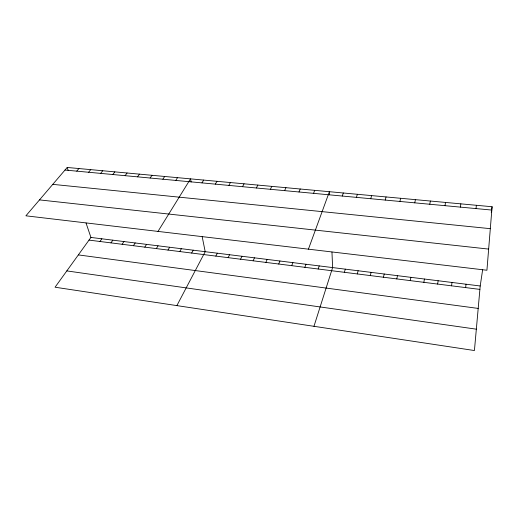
<?xml version="1.0" encoding="UTF-8"?>
<svg xmlns="http://www.w3.org/2000/svg" width="518" height="518" viewBox="0 0 518 518"><rect width="100%" height="100%" fill="white"/><g stroke="black" fill="none" stroke-linecap="round" stroke-linejoin="round"><path stroke-width="0.78" d="M492.1 206.74L486.926 270.247L25.9 215.812L67.204 167.463L492.1 206.74L491.265 212.289M482.627 269.859L480.205 285.981L474.423 350.537L55.063 287.218L90.928 237.438L86.04 223.012M476.023 208.586L476.379 205.29M465.65 287.6L466.025 284.214M451.56 285.826L452 282.465M460.411 207.122L460.852 203.852M437.632 284.065L438.137 280.737M445.001 205.678L445.525 202.434M423.86 282.329L424.436 279.027M429.778 204.247L430.38 201.036M410.243 280.614L410.878 277.337M414.743 202.842L415.423 199.657M396.775 278.917L397.474 275.667M383.456 277.234L384.22 274.016M399.896 201.45L400.647 198.29M370.286 275.576L371.108 272.377M385.224 200.071L386.052 196.937M357.258 273.931L358.139 270.759M370.733 198.711L371.633 195.603M344.373 272.306L345.312 269.159M356.416 197.371L357.388 194.289M313.966 326.308L332.621 267.579L331.96 252.059M342.269 196.044L343.305 192.987M318.175 269.004L319.224 265.909M304.869 267.327L305.976 264.258M308.424 249.171L329.396 191.699L329.526 194.723M291.718 265.669L292.884 262.62M313.545 193.35L314.724 190.346M278.716 264.031L279.934 261.007M298.99 191.984L300.233 189.005M265.863 262.406L267.133 259.408M253.147 260.807L254.467 257.828M284.615 190.637L285.923 187.684M240.579 259.22L241.945 256.268M270.415 189.303L271.788 186.376M228.147 257.653L229.565 254.726M256.397 187.989L257.828 185.088M215.851 256.099L217.314 253.198M242.541 186.694L244.043 183.812M176.878 305.607L205.199 251.69L202.188 236.732M191.66 253.049L193.22 250.194M228.859 185.405L230.413 182.55M179.759 251.554L181.365 248.711M215.339 184.143L216.958 181.306M167.987 250.064L169.632 247.254M201.988 182.886L203.658 180.076M156.345 248.595L158.035 245.804M157.996 231.41L190.514 178.865L191.148 182.012M144.82 247.144L146.555 244.373M133.424 245.707L135.192 242.955M175.751 180.426L177.525 177.661M122.144 244.282L123.951 241.556M162.866 179.215L164.692 176.476M110.981 242.877L112.833 240.171M150.129 178.024L152.007 175.304M99.935 241.485L101.826 238.792M137.542 176.845L139.471 174.145M125.103 175.68L127.078 172.999M112.807 174.521L114.828 171.866M100.647 173.381L102.719 170.746M88.63 172.254L90.747 169.639M76.748 171.141L78.904 168.544M65.003 170.04L491.828 210.068M52.771 184.356L490.313 228.671M39.497 199.896L488.655 249.087M90.928 237.438L480.205 285.981M89.005 240.106L479.895 289.4M78.341 254.908L478.192 308.417M66.816 270.908L476.34 329.176M67.204 167.463L68.221 170.474"/></g></svg>
